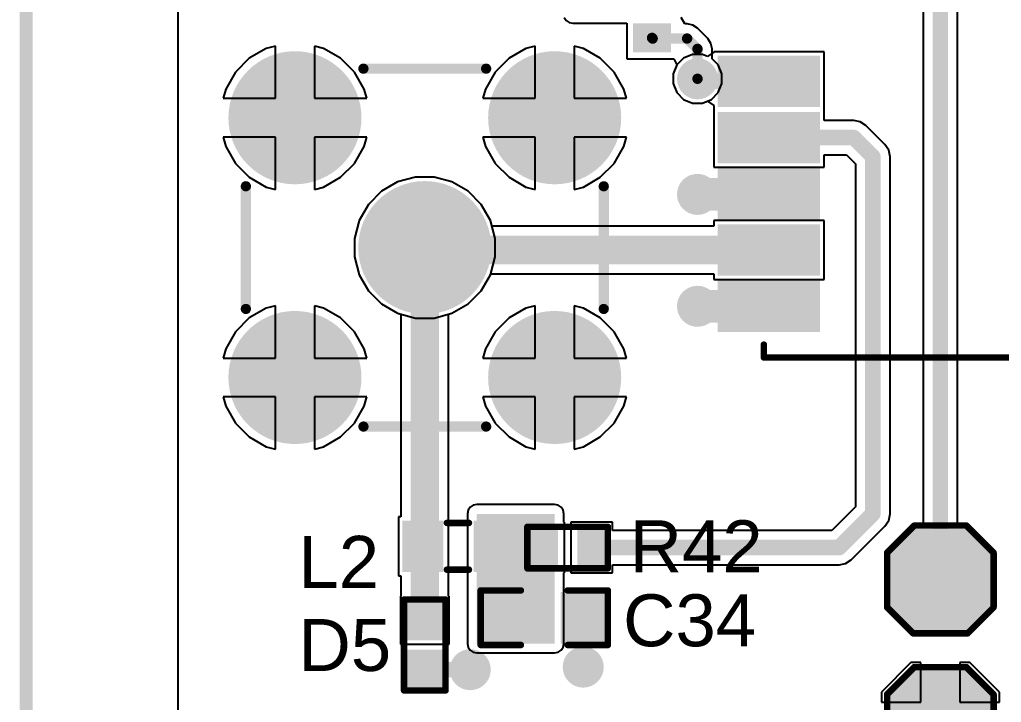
# Model space of a CAD drawing. Header units: millimetres. Extents: x -0.13 to 3.86, y -0.01 to 4.3.
# Drawn here: x -0.112 to 0.644, y 0.53 to 1.056 of the extents above; entities that cross this region are included whole.
import ezdxf

# ---------------------------------------------------------------- set-up
doc = ezdxf.new("R2010")
doc.units = ezdxf.units.MM
doc.header["$MEASUREMENT"] = 0
for name, color, linetype in [('BottomLayer', 5, 'Continuous'), ('BottomPaste', 16, 'Continuous'), ('BottomSolder', 6, 'Continuous'), ('Mechanical1', 6, 'Continuous'), ('MultiLayer', 9, 'Continuous'), ('PadHoleLayer', 156, 'Continuous'), ('TopLayer', 1, 'Continuous'), ('TopOverlay', 2, 'Continuous'), ('TopPaste', 8, 'Continuous'), ('TopSolder', 216, 'Continuous'), ('ViaHoleLayer', 16, 'Continuous')]:
    doc.layers.add(name, color=color, linetype=linetype)
doc.styles.add('Arial', font='arial.ttf', dxfattribs={"height": 0.2})

# ---------------------------------------------------------------- blocks, each defined once
blk = doc.blocks.new('NEO_M8Q_01A_116')
at = {"layer": 'TopLayer'}
for points in [[(-0.20079, -0.11811), (-0.27165, -0.11811), (-0.27165, -0.08661), (-0.20079, -0.08661)], [(-0.20079, -0.16142), (-0.27165, -0.16142), (-0.27165, -0.12992), (-0.20079, -0.12992)], [(-0.20079, -0.20472), (-0.27165, -0.20472), (-0.27165, -0.17323), (-0.20079, -0.17323)], [(-0.20079, -0.24803), (-0.27165, -0.24803), (-0.27165, -0.21654), (-0.20079, -0.21654)], [(-0.20079, -0.29134), (-0.27165, -0.29134), (-0.27165, -0.25984), (-0.20079, -0.25984)]]:
    blk.add_hatch(color=1, dxfattribs=at).paths.add_polyline_path(points)
at = {"layer": 'TopSolder'}
for points in [[(-0.19679, -0.12211), (-0.27565, -0.12211), (-0.27565, -0.08261), (-0.19679, -0.08261)], [(-0.19679, -0.16542), (-0.27565, -0.16542), (-0.27565, -0.12592), (-0.19679, -0.12592)], [(-0.19679, -0.20872), (-0.27565, -0.20872), (-0.27565, -0.16923), (-0.19679, -0.16923)], [(-0.19679, -0.25203), (-0.27565, -0.25203), (-0.27565, -0.21254), (-0.19679, -0.21254)], [(-0.19679, -0.29534), (-0.27565, -0.29534), (-0.27565, -0.25584), (-0.19679, -0.25584)]]:
    blk.add_hatch(color=216, dxfattribs=at).paths.add_polyline_path(points)
at = {"layer": 'TopOverlay', "const_width": 0.005}
for points in [[(-0.24016, -0.31496), (-0.24016, -0.30512)], [(-0.24016, -0.31496), (0.24016, -0.31496)]]:
    blk.add_lwpolyline(points, dxfattribs=at)
at = {"layer": 'TopOverlay', "const_width": 0.0025}
for points in [[(-0.24141, -0.30512, 1), (-0.23891, -0.30512, 1)], [(-0.24141, -0.31496, 1), (-0.23891, -0.31496, 1)], [(-0.24141, -0.31496, 1), (-0.23891, -0.31496, 1)]]:
    blk.add_lwpolyline(points, format="xyb", close=True, dxfattribs=at)
blk = doc.blocks.new('R___0402_122')
at = {"layer": 'TopLayer'}
for points in [[(-0.0275, -0.0125), (-0.0275, 0.0125), (-0.0095, 0.0125), (-0.0095, -0.0125)], [(0.0095, -0.0125), (0.0095, 0.0125), (0.0275, 0.0125), (0.0275, -0.0125)]]:
    blk.add_hatch(color=1, dxfattribs=at).paths.add_polyline_path(points)
at = {"layer": 'TopPaste'}
for points in [[(-0.0275, -0.0125), (-0.0275, 0.0125), (-0.0095, 0.0125), (-0.0095, -0.0125)], [(0.0095, -0.0125), (0.0095, 0.0125), (0.0275, 0.0125), (0.0275, -0.0125)]]:
    blk.add_hatch(color=8, dxfattribs=at).paths.add_polyline_path(points)
at = {"layer": 'TopSolder'}
for points in [[(-0.02967, -0.01467), (-0.02967, 0.01467), (-0.00734, 0.01467), (-0.00734, -0.01467)], [(0.00733, -0.01467), (0.00733, 0.01467), (0.02966, 0.01467), (0.02966, -0.01467)]]:
    blk.add_hatch(color=216, dxfattribs=at).paths.add_polyline_path(points)
at = {"layer": 'TopOverlay'}
for points, const_width in [([(-0.031, 0.016), (-0.031, -0.016)], 0.005), ([(0.031, 0.016), (-0.031, 0.016)], 0.005), ([(0.031, 0.016), (0.031, -0.016)], 0.005), ([(0.031, -0.016), (-0.031, -0.016)], 0.005), ([(0.032, -0.017), (-0.032, -0.017)], 0.000127)]:
    blk.add_lwpolyline(points, dxfattribs=dict(at, const_width=const_width))
for points, const_width in [([(-0.03225, 0.016, 1), (-0.02975, 0.016, 1)], 0.0025), ([(-0.03225, 0.016, 1), (-0.02975, 0.016, 1)], 0.0025), ([(0.02975, 0.016, 1), (0.03225, 0.016, 1)], 0.0025), ([(0.02975, 0.016, 1), (0.03225, 0.016, 1)], 0.0025), ([(-0.03225, -0.016, 1), (-0.02975, -0.016, 1)], 0.0025), ([(-0.03225, -0.016, 1), (-0.02975, -0.016, 1)], 0.0025), ([(0.02975, -0.016, 1), (0.03225, -0.016, 1)], 0.0025), ([(0.02975, -0.016, 1), (0.03225, -0.016, 1)], 0.0025), ([(-0.03203, -0.017, 1), (-0.03197, -0.017, 1)], 0.0000635), ([(0.03197, -0.017, 1), (0.03203, -0.017, 1)], 0.0000635)]:
    blk.add_lwpolyline(points, format="xyb", close=True, dxfattribs=dict(at, const_width=const_width))
blk = doc.blocks.new('R___0402_B_132')
at = {"layer": 'BottomLayer'}
for points in [[(-0.0095, 0.0125), (-0.0095, -0.0125), (-0.0275, -0.0125), (-0.0275, 0.0125)], [(0.0275, 0.0125), (0.0275, -0.0125), (0.0095, -0.0125), (0.0095, 0.0125)]]:
    blk.add_hatch(color=5, dxfattribs=at).paths.add_polyline_path(points)
at = {"layer": 'BottomPaste'}
for points in [[(-0.0095, 0.0125), (-0.0095, -0.0125), (-0.0275, -0.0125), (-0.0275, 0.0125)], [(0.0275, 0.0125), (0.0275, -0.0125), (0.0095, -0.0125), (0.0095, 0.0125)]]:
    blk.add_hatch(color=16, dxfattribs=at).paths.add_polyline_path(points)
at = {"layer": 'BottomSolder'}
for points in [[(-0.00733, 0.01466), (-0.00733, -0.01467), (-0.02967, -0.01467), (-0.02967, 0.01466)], [(0.02967, 0.01466), (0.02967, -0.01467), (0.00733, -0.01467), (0.00733, 0.01466)]]:
    blk.add_hatch(color=6, dxfattribs=at).paths.add_polyline_path(points)
blk = doc.blocks.new('IND_0603__1608_M_______176')
at = {"layer": 'TopLayer'}
for points in [[(-0.03937, 0.01575), (-0.01575, 0.01575), (-0.01575, -0.01575), (-0.03937, -0.01575)], [(0.01575, 0.01575), (0.03937, 0.01575), (0.03937, -0.01575), (0.01575, -0.01575)]]:
    blk.add_hatch(color=1, dxfattribs=at).paths.add_polyline_path(points)
at = {"layer": 'TopPaste'}
for points in [[(-0.03937, 0.01575), (-0.01575, 0.01575), (-0.01575, -0.01575), (-0.03937, -0.01575)], [(0.01575, 0.01575), (0.03937, 0.01575), (0.03937, -0.01575), (0.01575, -0.01575)]]:
    blk.add_hatch(color=8, dxfattribs=at).paths.add_polyline_path(points)
at = {"layer": 'TopSolder'}
for points in [[(-0.04337, 0.01975), (-0.01175, 0.01975), (-0.01175, -0.01975), (-0.04337, -0.01975)], [(0.01175, 0.01975), (0.04337, 0.01975), (0.04337, -0.01975), (0.01175, -0.01975)]]:
    blk.add_hatch(color=216, dxfattribs=at).paths.add_polyline_path(points)
at = {"layer": 'TopOverlay', "const_width": 0.005}
for points in [[(0.009, 0.018), (-0.008, 0.018)], [(0.009, -0.018), (-0.008, -0.018)]]:
    blk.add_lwpolyline(points, dxfattribs=at)
at = {"layer": 'TopOverlay', "const_width": 0.0025}
for points in [[(-0.00925, 0.018, 1), (-0.00675, 0.018, 1)], [(0.00775, 0.018, 1), (0.01025, 0.018, 1)], [(-0.00925, -0.018, 1), (-0.00675, -0.018, 1)], [(0.00775, -0.018, 1), (0.01025, -0.018, 1)]]:
    blk.add_lwpolyline(points, format="xyb", close=True, dxfattribs=at)
blk = doc.blocks.new('T____P______TH_1_8___H_________0_92___179')
at = {"layer": 'BottomLayer'}
blk.add_hatch(color=5, dxfattribs=at).paths.add_polyline_path([(0.01772, 0.03543), (-0.01772, 0.03543), (-0.03543, 0.01772), (-0.03543, -0.01772), (-0.01772, -0.03543), (0.01772, -0.03543), (0.03543, -0.01772), (0.03543, 0.01772)])
at = {"layer": 'BottomSolder'}
blk.add_hatch(color=6, dxfattribs=at).paths.add_polyline_path([(0.01972, 0.03943), (-0.01972, 0.03943), (-0.03943, 0.01972), (-0.03943, -0.01972), (-0.01972, -0.03943), (0.01972, -0.03943), (0.03943, -0.01972), (0.03943, 0.01972)])
at = {"layer": 'MultiLayer'}
blk.add_hatch(color=9, dxfattribs=at).paths.add_polyline_path([(0.01772, 0.03543), (-0.01772, 0.03543), (-0.03543, 0.01772), (-0.03543, -0.01772), (-0.01772, -0.03543), (0.01772, -0.03543), (0.03543, -0.01772), (0.03543, 0.01772)])
at = {"layer": 'PadHoleLayer'}
h = blk.add_hatch(color=156, dxfattribs=at)
edge = h.paths.add_edge_path()
edge.add_arc((0, 0), 0.01811, 0, 360)
at = {"layer": 'TopLayer'}
blk.add_hatch(color=1, dxfattribs=at).paths.add_polyline_path([(0.01772, 0.03543), (-0.01772, 0.03543), (-0.03543, 0.01772), (-0.03543, -0.01772), (-0.01772, -0.03543), (0.01772, -0.03543), (0.03543, -0.01772), (0.03543, 0.01772)])
at = {"layer": 'TopSolder'}
blk.add_hatch(color=216, dxfattribs=at).paths.add_polyline_path([(0.01972, 0.03943), (-0.01972, 0.03943), (-0.03943, 0.01972), (-0.03943, -0.01972), (-0.01972, -0.03943), (0.01972, -0.03943), (0.03943, -0.01972), (0.03943, 0.01972)])
at = {"layer": 'TopOverlay', "const_width": 0.005}
for points in [[(-0.041, 0.021), (-0.02, 0.042)], [(-0.02, 0.042), (0.02, 0.042)], [(0.02, 0.042), (0.041, 0.021)], [(-0.041, -0.021), (-0.041, 0.021)], [(0.041, -0.021), (0.041, 0.021)], [(-0.041, -0.021), (-0.021, -0.041)], [(0.021, -0.041), (0.041, -0.021)], [(-0.02, -0.041), (0.021, -0.041)]]:
    blk.add_lwpolyline(points, dxfattribs=at)
at = {"layer": 'TopOverlay', "const_width": 0.0025}
for points in [[(-0.02125, 0.042, 1), (-0.01875, 0.042, 1)], [(-0.02125, 0.042, 1), (-0.01875, 0.042, 1)], [(0.01875, 0.042, 1), (0.02125, 0.042, 1)], [(0.01875, 0.042, 1), (0.02125, 0.042, 1)], [(-0.04225, 0.021, 1), (-0.03975, 0.021, 1)], [(-0.04225, 0.021, 1), (-0.03975, 0.021, 1)], [(0.03975, 0.021, 1), (0.04225, 0.021, 1)], [(0.03975, 0.021, 1), (0.04225, 0.021, 1)], [(-0.04225, -0.021, 1), (-0.03975, -0.021, 1)], [(-0.04225, -0.021, 1), (-0.03975, -0.021, 1)], [(0.03975, -0.021, 1), (0.04225, -0.021, 1)], [(0.03975, -0.021, 1), (0.04225, -0.021, 1)], [(-0.02225, -0.041, 1), (-0.01975, -0.041, 1)], [(-0.02125, -0.041, 1), (-0.01875, -0.041, 1)], [(0.01975, -0.041, 1), (0.02225, -0.041, 1)], [(0.01975, -0.041, 1), (0.02225, -0.041, 1)]]:
    blk.add_lwpolyline(points, format="xyb", close=True, dxfattribs=at)
blk = doc.blocks.new('T____P______TH_1_8___H_________0_92___180')
at = {"layer": 'BottomLayer'}
blk.add_hatch(color=5, dxfattribs=at).paths.add_polyline_path([(0.01772, 0.03543), (-0.01772, 0.03543), (-0.03543, 0.01772), (-0.03543, -0.01772), (-0.01772, -0.03543), (0.01772, -0.03543), (0.03543, -0.01772), (0.03543, 0.01772)])
at = {"layer": 'BottomSolder'}
blk.add_hatch(color=6, dxfattribs=at).paths.add_polyline_path([(0.01972, 0.03943), (-0.01972, 0.03943), (-0.03943, 0.01972), (-0.03943, -0.01972), (-0.01972, -0.03943), (0.01972, -0.03943), (0.03943, -0.01972), (0.03943, 0.01972)])
at = {"layer": 'MultiLayer'}
blk.add_hatch(color=9, dxfattribs=at).paths.add_polyline_path([(0.01772, 0.03543), (-0.01772, 0.03543), (-0.03543, 0.01772), (-0.03543, -0.01772), (-0.01772, -0.03543), (0.01772, -0.03543), (0.03543, -0.01772), (0.03543, 0.01772)])
at = {"layer": 'PadHoleLayer'}
h = blk.add_hatch(color=156, dxfattribs=at)
edge = h.paths.add_edge_path()
edge.add_arc((0, 0), 0.01811, 0, 360)
at = {"layer": 'TopLayer'}
blk.add_hatch(color=1, dxfattribs=at).paths.add_polyline_path([(0.01772, 0.03543), (-0.01772, 0.03543), (-0.03543, 0.01772), (-0.03543, -0.01772), (-0.01772, -0.03543), (0.01772, -0.03543), (0.03543, -0.01772), (0.03543, 0.01772)])
at = {"layer": 'TopSolder'}
blk.add_hatch(color=216, dxfattribs=at).paths.add_polyline_path([(0.01972, 0.03943), (-0.01972, 0.03943), (-0.03943, 0.01972), (-0.03943, -0.01972), (-0.01972, -0.03943), (0.01972, -0.03943), (0.03943, -0.01972), (0.03943, 0.01972)])
at = {"layer": 'TopOverlay', "const_width": 0.005}
for points in [[(-0.041, 0.021), (-0.02, 0.042)], [(-0.02, 0.042), (0.02, 0.042)], [(0.02, 0.042), (0.041, 0.021)], [(-0.041, -0.021), (-0.041, 0.021)], [(0.041, -0.021), (0.041, 0.021)], [(-0.041, -0.021), (-0.021, -0.041)], [(0.021, -0.041), (0.041, -0.021)], [(-0.02, -0.041), (0.021, -0.041)]]:
    blk.add_lwpolyline(points, dxfattribs=at)
at = {"layer": 'TopOverlay', "const_width": 0.0025}
for points in [[(-0.02125, 0.042, 1), (-0.01875, 0.042, 1)], [(-0.02125, 0.042, 1), (-0.01875, 0.042, 1)], [(0.01875, 0.042, 1), (0.02125, 0.042, 1)], [(0.01875, 0.042, 1), (0.02125, 0.042, 1)], [(-0.04225, 0.021, 1), (-0.03975, 0.021, 1)], [(-0.04225, 0.021, 1), (-0.03975, 0.021, 1)], [(0.03975, 0.021, 1), (0.04225, 0.021, 1)], [(0.03975, 0.021, 1), (0.04225, 0.021, 1)], [(-0.04225, -0.021, 1), (-0.03975, -0.021, 1)], [(-0.04225, -0.021, 1), (-0.03975, -0.021, 1)], [(0.03975, -0.021, 1), (0.04225, -0.021, 1)], [(0.03975, -0.021, 1), (0.04225, -0.021, 1)], [(-0.02225, -0.041, 1), (-0.01975, -0.041, 1)], [(-0.02125, -0.041, 1), (-0.01875, -0.041, 1)], [(0.01975, -0.041, 1), (0.02225, -0.041, 1)], [(0.01975, -0.041, 1), (0.02225, -0.041, 1)]]:
    blk.add_lwpolyline(points, format="xyb", close=True, dxfattribs=at)
blk = doc.blocks.new('SMA_J_P_H_ST_TH1_181')
at = {"layer": 'BottomLayer'}
h = blk.add_hatch(color=5, dxfattribs=at)
edge = h.paths.add_edge_path()
edge.add_arc((-0.1, 0.1), 0.04724, 0, 360)
h = blk.add_hatch(color=5, dxfattribs=at)
edge = h.paths.add_edge_path()
edge.add_arc((0.1, 0.1), 0.04724, 0, 360)
h = blk.add_hatch(color=5, dxfattribs=at)
edge = h.paths.add_edge_path()
edge.add_arc((0, 0), 0.04724, 0, 360)
h = blk.add_hatch(color=5, dxfattribs=at)
edge = h.paths.add_edge_path()
edge.add_arc((-0.1, -0.1), 0.04724, 0, 360)
h = blk.add_hatch(color=5, dxfattribs=at)
edge = h.paths.add_edge_path()
edge.add_arc((0.1, -0.1), 0.04724, 0, 360)
at = {"layer": 'BottomSolder'}
h = blk.add_hatch(color=6, dxfattribs=at)
edge = h.paths.add_edge_path()
edge.add_arc((-0.1, 0.1), 0.05124, 0, 360)
h = blk.add_hatch(color=6, dxfattribs=at)
edge = h.paths.add_edge_path()
edge.add_arc((0.1, 0.1), 0.05124, 0, 360)
h = blk.add_hatch(color=6, dxfattribs=at)
edge = h.paths.add_edge_path()
edge.add_arc((0, 0), 0.05124, 0, 360)
h = blk.add_hatch(color=6, dxfattribs=at)
edge = h.paths.add_edge_path()
edge.add_arc((-0.1, -0.1), 0.05124, 0, 360)
h = blk.add_hatch(color=6, dxfattribs=at)
edge = h.paths.add_edge_path()
edge.add_arc((0.1, -0.1), 0.05124, 0, 360)
at = {"layer": 'MultiLayer'}
h = blk.add_hatch(color=9, dxfattribs=at)
edge = h.paths.add_edge_path()
edge.add_arc((-0.1, 0.1), 0.04724, 0, 360)
h = blk.add_hatch(color=9, dxfattribs=at)
edge = h.paths.add_edge_path()
edge.add_arc((0.1, 0.1), 0.04724, 0, 360)
h = blk.add_hatch(color=9, dxfattribs=at)
edge = h.paths.add_edge_path()
edge.add_arc((0, 0), 0.04724, 0, 360)
h = blk.add_hatch(color=9, dxfattribs=at)
edge = h.paths.add_edge_path()
edge.add_arc((-0.1, -0.1), 0.04724, 0, 360)
h = blk.add_hatch(color=9, dxfattribs=at)
edge = h.paths.add_edge_path()
edge.add_arc((0.1, -0.1), 0.04724, 0, 360)
at = {"layer": 'PadHoleLayer'}
h = blk.add_hatch(color=156, dxfattribs=at)
edge = h.paths.add_edge_path()
edge.add_arc((-0.1, 0.1), 0.0315, 0, 360)
h = blk.add_hatch(color=156, dxfattribs=at)
edge = h.paths.add_edge_path()
edge.add_arc((0.1, 0.1), 0.0315, 0, 360)
h = blk.add_hatch(color=156, dxfattribs=at)
edge = h.paths.add_edge_path()
edge.add_arc((0, 0), 0.0315, 0, 360)
h = blk.add_hatch(color=156, dxfattribs=at)
edge = h.paths.add_edge_path()
edge.add_arc((-0.1, -0.1), 0.0315, 0, 360)
h = blk.add_hatch(color=156, dxfattribs=at)
edge = h.paths.add_edge_path()
edge.add_arc((0.1, -0.1), 0.0315, 0, 360)
at = {"layer": 'TopLayer'}
h = blk.add_hatch(color=1, dxfattribs=at)
edge = h.paths.add_edge_path()
edge.add_arc((-0.1, 0.1), 0.04724, 0, 360)
h = blk.add_hatch(color=1, dxfattribs=at)
edge = h.paths.add_edge_path()
edge.add_arc((0.1, 0.1), 0.04724, 0, 360)
h = blk.add_hatch(color=1, dxfattribs=at)
edge = h.paths.add_edge_path()
edge.add_arc((0, 0), 0.04724, 0, 360)
h = blk.add_hatch(color=1, dxfattribs=at)
edge = h.paths.add_edge_path()
edge.add_arc((-0.1, -0.1), 0.04724, 0, 360)
h = blk.add_hatch(color=1, dxfattribs=at)
edge = h.paths.add_edge_path()
edge.add_arc((0.1, -0.1), 0.04724, 0, 360)
at = {"layer": 'TopSolder'}
h = blk.add_hatch(color=216, dxfattribs=at)
edge = h.paths.add_edge_path()
edge.add_arc((-0.1, 0.1), 0.05124, 0, 360)
h = blk.add_hatch(color=216, dxfattribs=at)
edge = h.paths.add_edge_path()
edge.add_arc((0.1, 0.1), 0.05124, 0, 360)
h = blk.add_hatch(color=216, dxfattribs=at)
edge = h.paths.add_edge_path()
edge.add_arc((0, 0), 0.05124, 0, 360)
h = blk.add_hatch(color=216, dxfattribs=at)
edge = h.paths.add_edge_path()
edge.add_arc((-0.1, -0.1), 0.05124, 0, 360)
h = blk.add_hatch(color=216, dxfattribs=at)
edge = h.paths.add_edge_path()
edge.add_arc((0.1, -0.1), 0.05124, 0, 360)
at = {"layer": 'TopOverlay', "const_width": 0.00787}
for points in [[(-0.04724, 0.1378), (0.04724, 0.1378)], [(-0.1378, -0.04724), (-0.1378, 0.04724)], [(0.13779, -0.04724), (0.13779, 0.04724)], [(-0.04724, -0.1378), (0.04724, -0.1378)]]:
    blk.add_lwpolyline(points, dxfattribs=at)
at = {"layer": 'TopOverlay', "const_width": 0.00394}
for points in [[(-0.04921, 0.1378, 1), (-0.04527, 0.1378, 1)], [(0.04528, 0.1378, 1), (0.04921, 0.1378, 1)], [(-0.13976, 0.04724, 1), (-0.13583, 0.04724, 1)], [(0.13583, 0.04724, 1), (0.13976, 0.04724, 1)], [(-0.13976, -0.04724, 1), (-0.13583, -0.04724, 1)], [(0.13583, -0.04724, 1), (0.13976, -0.04724, 1)], [(-0.04921, -0.1378, 1), (-0.04527, -0.1378, 1)], [(0.04528, -0.1378, 1), (0.04921, -0.1378, 1)]]:
    blk.add_lwpolyline(points, format="xyb", close=True, dxfattribs=at)
blk = doc.blocks.new('D_____0402_212')
at = {"layer": 'TopLayer'}
for points in [[(-0.03051, -0.01181), (-0.03051, 0.01181), (-0.00768, 0.01181), (-0.00768, -0.01181)], [(0.00768, -0.01181), (0.00768, 0.01181), (0.03051, 0.01181), (0.03051, -0.01181)]]:
    blk.add_hatch(color=1, dxfattribs=at).paths.add_polyline_path(points)
at = {"layer": 'TopPaste'}
for points in [[(-0.03051, -0.01181), (-0.03051, 0.01181), (-0.00768, 0.01181), (-0.00768, -0.01181)], [(0.00768, -0.01181), (0.00768, 0.01181), (0.03051, 0.01181), (0.03051, -0.01181)]]:
    blk.add_hatch(color=8, dxfattribs=at).paths.add_polyline_path(points)
at = {"layer": 'TopSolder'}
for points in [[(-0.03451, -0.01581), (-0.03451, 0.01581), (-0.00368, 0.01581), (-0.00368, -0.01581)], [(0.00368, -0.01581), (0.00368, 0.01581), (0.03451, 0.01581), (0.03451, -0.01581)]]:
    blk.add_hatch(color=216, dxfattribs=at).paths.add_polyline_path(points)
at = {"layer": 'TopOverlay', "const_width": 0.005}
for points in [[(-0.035, 0.016), (0.035, 0.016)], [(-0.035, 0.016), (-0.035, -0.016)], [(0.035, 0.016), (0.035, -0.016)], [(-0.035, -0.016), (0.035, -0.016)]]:
    blk.add_lwpolyline(points, dxfattribs=at)
at = {"layer": 'TopOverlay', "const_width": 0.0025}
for points in [[(-0.03625, 0.016, 1), (-0.03375, 0.016, 1)], [(-0.03625, 0.016, 1), (-0.03375, 0.016, 1)], [(0.03375, 0.016, 1), (0.03625, 0.016, 1)], [(0.03375, 0.016, 1), (0.03625, 0.016, 1)], [(-0.03625, -0.016, 1), (-0.03375, -0.016, 1)], [(-0.03625, -0.016, 1), (-0.03375, -0.016, 1)], [(0.03375, -0.016, 1), (0.03625, -0.016, 1)], [(0.03375, -0.016, 1), (0.03625, -0.016, 1)]]:
    blk.add_lwpolyline(points, format="xyb", close=True, dxfattribs=at)
blk = doc.blocks.new('C___0603_217')
at = {"layer": 'TopLayer'}
for points in [[(-0.015, 0.0175), (-0.015, -0.0175), (-0.045, -0.0175), (-0.045, 0.0175)], [(0.045, 0.0175), (0.045, -0.0175), (0.015, -0.0175), (0.015, 0.0175)]]:
    blk.add_hatch(color=1, dxfattribs=at).paths.add_polyline_path(points)
at = {"layer": 'TopPaste'}
for points in [[(-0.015, 0.0175), (-0.015, -0.0175), (-0.045, -0.0175), (-0.045, 0.0175)], [(0.045, 0.0175), (0.045, -0.0175), (0.015, -0.0175), (0.015, 0.0175)]]:
    blk.add_hatch(color=8, dxfattribs=at).paths.add_polyline_path(points)
at = {"layer": 'TopSolder'}
for points in [[(-0.01264, 0.01986), (-0.01264, -0.01986), (-0.04736, -0.01986), (-0.04736, 0.01986)], [(0.04736, 0.01986), (0.04736, -0.01986), (0.01264, -0.01986), (0.01264, 0.01986)]]:
    blk.add_hatch(color=216, dxfattribs=at).paths.add_polyline_path(points)
at = {"layer": 'TopOverlay', "const_width": 0.005}
for points in [[(-0.049, 0.021), (-0.018, 0.021)], [(-0.049, -0.021), (-0.049, 0.021)], [(0.018, 0.021), (0.049, 0.021)], [(0.049, -0.021), (0.049, 0.021)], [(-0.049, -0.021), (-0.018, -0.021)], [(0.018, -0.021), (0.049, -0.021)]]:
    blk.add_lwpolyline(points, dxfattribs=at)
at = {"layer": 'TopOverlay', "const_width": 0.0025}
for points in [[(-0.05025, 0.021, 1), (-0.04775, 0.021, 1)], [(-0.05025, 0.021, 1), (-0.04775, 0.021, 1)], [(-0.01925, 0.021, 1), (-0.01675, 0.021, 1)], [(0.01675, 0.021, 1), (0.01925, 0.021, 1)], [(0.04775, 0.021, 1), (0.05025, 0.021, 1)], [(0.04775, 0.021, 1), (0.05025, 0.021, 1)], [(-0.05025, -0.021, 1), (-0.04775, -0.021, 1)], [(-0.05025, -0.021, 1), (-0.04775, -0.021, 1)], [(-0.01925, -0.021, 1), (-0.01675, -0.021, 1)], [(0.01675, -0.021, 1), (0.01925, -0.021, 1)], [(0.04775, -0.021, 1), (0.05025, -0.021, 1)], [(0.04775, -0.021, 1), (0.05025, -0.021, 1)]]:
    blk.add_lwpolyline(points, format="xyb", close=True, dxfattribs=at)

msp = doc.modelspace()

# ---------------------------------------------------------------- hatches: boundary and pattern name
at = {"layer": 'BottomLayer'}
h = msp.add_hatch(color=5, dxfattribs=at)
edge = h.paths.add_edge_path()
edge.add_arc((0.41, 1.01), 0.01181, 0, 360)
h = msp.add_hatch(color=5, dxfattribs=at)
edge = h.paths.add_edge_path()
edge.add_arc((0.41, 0.921), 0.01181, 0, 360)
h = msp.add_hatch(color=5, dxfattribs=at)
edge = h.paths.add_edge_path()
edge.add_arc((0.41, 0.83482), 0.01181, 0, 360)
h = msp.add_hatch(color=5, dxfattribs=at)
edge = h.paths.add_edge_path()
edge.add_arc((0.322, 0.557), 0.01181, 0, 360)
h = msp.add_hatch(color=5, dxfattribs=at)
edge = h.paths.add_edge_path()
edge.add_arc((0.235, 0.555), 0.01181, 0, 360)
at = {"layer": 'BottomSolder'}
h = msp.add_hatch(color=6, dxfattribs=at)
edge = h.paths.add_edge_path()
edge.add_arc((0.41, 1.01), 0.01581, 0, 360)
h = msp.add_hatch(color=6, dxfattribs=at)
edge = h.paths.add_edge_path()
edge.add_arc((0.41, 0.921), 0.01581, 0, 360)
h = msp.add_hatch(color=6, dxfattribs=at)
edge = h.paths.add_edge_path()
edge.add_arc((0.41, 0.83482), 0.01581, 0, 360)
h = msp.add_hatch(color=6, dxfattribs=at)
edge = h.paths.add_edge_path()
edge.add_arc((0.235, 0.555), 0.01581, 0, 360)
h = msp.add_hatch(color=6, dxfattribs=at)
edge = h.paths.add_edge_path()
edge.add_arc((0.322, 0.557), 0.01581, 0, 360)
at = {"layer": 'TopLayer'}
h = msp.add_hatch(color=1, dxfattribs=at)
edge = h.paths.add_edge_path()
edge.add_arc((0.41, 1.01), 0.01181, 0, 360)
h = msp.add_hatch(color=1, dxfattribs=at)
edge = h.paths.add_edge_path()
edge.add_arc((0.41, 0.921), 0.01181, 0, 360)
h = msp.add_hatch(color=1, dxfattribs=at)
edge = h.paths.add_edge_path()
edge.add_arc((0.41, 0.83482), 0.01181, 0, 360)
msp.add_hatch(color=1, dxfattribs=at).paths.add_polyline_path([(0.24, 0.575), (0.3, 0.575), (0.3, 0.675), (0.24, 0.675)])
h = msp.add_hatch(color=1, dxfattribs=at)
edge = h.paths.add_edge_path()
edge.add_arc((0.322, 0.557), 0.01181, 0, 360)
h = msp.add_hatch(color=1, dxfattribs=at)
edge = h.paths.add_edge_path()
edge.add_arc((0.235, 0.555), 0.01181, 0, 360)
at = {"layer": 'TopSolder'}
h = msp.add_hatch(color=216, dxfattribs=at)
edge = h.paths.add_edge_path()
edge.add_arc((0.41, 0.921), 0.01581, 0, 360)
h = msp.add_hatch(color=216, dxfattribs=at)
edge = h.paths.add_edge_path()
edge.add_arc((0.41, 0.83482), 0.01581, 0, 360)
at = {"layer": 'ViaHoleLayer'}
h = msp.add_hatch(color=16, dxfattribs=at)
edge = h.paths.add_edge_path()
edge.add_arc((0.41, 1.01), 0.00591, 0, 360)
h = msp.add_hatch(color=16, dxfattribs=at)
edge = h.paths.add_edge_path()
edge.add_arc((0.41, 0.921), 0.00591, 0, 360)
h = msp.add_hatch(color=16, dxfattribs=at)
edge = h.paths.add_edge_path()
edge.add_arc((0.41, 0.83482), 0.00591, 0, 360)
h = msp.add_hatch(color=16, dxfattribs=at)
edge = h.paths.add_edge_path()
edge.add_arc((0.235, 0.555), 0.00591, 0, 360)
h = msp.add_hatch(color=16, dxfattribs=at)
edge = h.paths.add_edge_path()
edge.add_arc((0.322, 0.557), 0.00591, 0, 360)

# ---------------------------------------------------------------- linework, layer by layer
at = {"layer": 'BottomLayer'}
for p, q in [((0.0102, 0.0102), (0.0102, 4.1398)), ((0.30741, 1.05727), (0.30895, 1.05495)), ((0.30895, 1.05495), (0.31127, 1.05341)), ((0.31127, 1.05341), (0.314, 1.05286)), ((0.314, 1.05286), (0.35548, 1.05286)), ((0.35548, 1.05286), (0.35548, 1.0255)), ((0.40021, 1.05222), (0.39754, 1.05722)), ((0.402, 1.05222), (0.40021, 1.05222)), ((0.40629, 1.05136), (0.402, 1.05222)), ((0.402, 1.05222), (0.402, 1.05222)), ((0.40993, 1.04893), (0.40629, 1.05136)), ((0.41793, 1.04093), (0.40993, 1.04893)), ((0.42036, 1.03729), (0.41793, 1.04093)), ((0.42122, 1.033), (0.42036, 1.03729)), ((0.07791, 1.03334), (0.06485, 1.02581)), ((0.085, 1.03524), (0.07791, 1.03334)), ((0.085, 0.995), (0.085, 1.03524)), ((0.1221, 1.03334), (0.115, 1.03524)), ((0.115, 1.03524), (0.115, 0.995)), ((0.13515, 1.02581), (0.1221, 1.03334)), ((0.27791, 1.03334), (0.26485, 1.02581)), ((0.285, 1.03524), (0.27791, 1.03334)), ((0.285, 0.995), (0.285, 1.03524)), ((0.3221, 1.03334), (0.315, 1.03524)), ((0.315, 1.03524), (0.315, 0.995)), ((0.33515, 1.02581), (0.3221, 1.03334)), ((0.42122, 1.02539), (0.42122, 1.033)), ((0.42122, 1.033), (0.42122, 1.033)), ((0.06485, 1.02581), (0.05419, 1.01515)), ((0.14581, 1.01515), (0.13515, 1.02581)), ((0.26485, 1.02581), (0.25419, 1.01515)), ((0.34581, 1.01515), (0.33515, 1.02581)), ((0.35548, 1.0255), (0.39183, 1.0255)), ((0.39405, 1.02066), (0.39119, 1.01374)), ((0.39183, 1.0255), (0.39405, 1.02066)), ((0.42595, 1.02066), (0.42122, 1.02539)), ((0.42881, 1.01374), (0.42595, 1.02066)), ((0.05419, 1.01515), (0.04666, 1.0021)), ((0.15334, 1.0021), (0.14581, 1.01515)), ((0.25419, 1.01515), (0.24666, 1.0021)), ((0.35334, 1.0021), (0.34581, 1.01515)), ((0.39119, 1.01374), (0.39119, 1.00626)), ((0.42881, 1.00626), (0.42881, 1.01374)), ((0.39119, 1.00626), (0.39405, 0.99934)), ((0.42595, 0.99934), (0.42881, 1.00626)), ((0.04666, 1.0021), (0.04476, 0.995)), ((0.15525, 0.995), (0.15334, 1.0021)), ((0.24666, 1.0021), (0.24476, 0.995)), ((0.35525, 0.995), (0.35334, 1.0021)), ((0.39405, 0.99934), (0.39934, 0.99405)), ((0.42066, 0.99405), (0.42595, 0.99934)), ((0.04476, 0.995), (0.085, 0.995)), ((0.115, 0.995), (0.15525, 0.995)), ((0.24476, 0.995), (0.285, 0.995)), ((0.315, 0.995), (0.35525, 0.995)), ((0.39934, 0.99405), (0.40626, 0.99119)), ((0.40626, 0.99119), (0.41374, 0.99119)), ((0.41374, 0.99119), (0.42066, 0.99405)), ((0.085, 0.965), (0.04476, 0.965)), ((0.04476, 0.965), (0.04666, 0.9579)), ((0.085, 0.92476), (0.085, 0.965)), ((0.15525, 0.965), (0.115, 0.965)), ((0.115, 0.965), (0.115, 0.92476)), ((0.15334, 0.9579), (0.15525, 0.965)), ((0.285, 0.965), (0.24476, 0.965)), ((0.24476, 0.965), (0.24666, 0.9579)), ((0.285, 0.92476), (0.285, 0.965)), ((0.35525, 0.965), (0.315, 0.965)), ((0.315, 0.965), (0.315, 0.92476)), ((0.35334, 0.9579), (0.35525, 0.965)), ((0.04666, 0.9579), (0.05419, 0.94485)), ((0.14581, 0.94485), (0.15334, 0.9579)), ((0.24666, 0.9579), (0.25419, 0.94485)), ((0.34581, 0.94485), (0.35334, 0.9579)), ((0.05419, 0.94485), (0.06485, 0.93419)), ((0.13515, 0.93419), (0.14581, 0.94485)), ((0.25419, 0.94485), (0.26485, 0.93419)), ((0.33515, 0.93419), (0.34581, 0.94485)), ((0.06485, 0.93419), (0.07791, 0.92666)), ((0.1221, 0.92666), (0.13515, 0.93419)), ((0.17906, 0.93055), (0.16669, 0.92341)), ((0.19286, 0.93424), (0.17906, 0.93055)), ((0.20714, 0.93424), (0.19286, 0.93424)), ((0.22094, 0.93055), (0.20714, 0.93424)), ((0.23331, 0.92341), (0.22094, 0.93055)), ((0.26485, 0.93419), (0.27791, 0.92666)), ((0.3221, 0.92666), (0.33515, 0.93419)), ((0.07791, 0.92666), (0.085, 0.92476)), ((0.115, 0.92476), (0.1221, 0.92666)), ((0.16669, 0.92341), (0.15659, 0.91331)), ((0.24341, 0.91331), (0.23331, 0.92341)), ((0.27791, 0.92666), (0.285, 0.92476)), ((0.315, 0.92476), (0.3221, 0.92666)), ((0.15659, 0.91331), (0.14945, 0.90094)), ((0.25055, 0.90094), (0.24341, 0.91331)), ((0.14945, 0.90094), (0.14576, 0.88714)), ((0.25424, 0.88714), (0.25055, 0.90094)), ((0.14576, 0.88714), (0.14576, 0.87286)), ((0.25424, 0.87286), (0.25424, 0.88714)), ((0.14576, 0.87286), (0.14945, 0.85906)), ((0.25055, 0.85906), (0.25424, 0.87286)), ((0.14945, 0.85906), (0.15659, 0.84669)), ((0.24341, 0.84669), (0.25055, 0.85906)), ((0.15659, 0.84669), (0.16669, 0.83659)), ((0.23331, 0.83659), (0.24341, 0.84669)), ((0.07791, 0.83334), (0.06485, 0.82581)), ((0.085, 0.83524), (0.07791, 0.83334)), ((0.085, 0.795), (0.085, 0.83524)), ((0.1221, 0.83334), (0.115, 0.83524)), ((0.115, 0.83524), (0.115, 0.795)), ((0.13515, 0.82581), (0.1221, 0.83334)), ((0.16669, 0.83659), (0.17906, 0.82945)), ((0.22094, 0.82945), (0.23331, 0.83659)), ((0.27791, 0.83334), (0.26485, 0.82581)), ((0.285, 0.83524), (0.27791, 0.83334)), ((0.285, 0.795), (0.285, 0.83524)), ((0.3221, 0.83334), (0.315, 0.83524)), ((0.315, 0.83524), (0.315, 0.795)), ((0.33515, 0.82581), (0.3221, 0.83334)), ((0.06485, 0.82581), (0.05419, 0.81515)), ((0.14581, 0.81515), (0.13515, 0.82581)), ((0.17906, 0.82945), (0.19286, 0.82576)), ((0.19286, 0.82576), (0.20714, 0.82576)), ((0.20714, 0.82576), (0.22094, 0.82945)), ((0.26485, 0.82581), (0.25419, 0.81515)), ((0.34581, 0.81515), (0.33515, 0.82581)), ((0.05419, 0.81515), (0.04666, 0.8021)), ((0.15334, 0.8021), (0.14581, 0.81515)), ((0.25419, 0.81515), (0.24666, 0.8021)), ((0.35334, 0.8021), (0.34581, 0.81515)), ((0.04666, 0.8021), (0.04476, 0.795)), ((0.15525, 0.795), (0.15334, 0.8021)), ((0.24666, 0.8021), (0.24476, 0.795)), ((0.35525, 0.795), (0.35334, 0.8021)), ((0.04476, 0.795), (0.085, 0.795)), ((0.115, 0.795), (0.15525, 0.795)), ((0.24476, 0.795), (0.285, 0.795)), ((0.315, 0.795), (0.35525, 0.795)), ((0.085, 0.765), (0.04476, 0.765)), ((0.04476, 0.765), (0.04666, 0.7579)), ((0.085, 0.72476), (0.085, 0.765)), ((0.15525, 0.765), (0.115, 0.765)), ((0.115, 0.765), (0.115, 0.72476)), ((0.15334, 0.7579), (0.15525, 0.765)), ((0.285, 0.765), (0.24476, 0.765)), ((0.24476, 0.765), (0.24666, 0.7579)), ((0.285, 0.72476), (0.285, 0.765)), ((0.35525, 0.765), (0.315, 0.765)), ((0.315, 0.765), (0.315, 0.72476)), ((0.35334, 0.7579), (0.35525, 0.765)), ((0.04666, 0.7579), (0.05419, 0.74485)), ((0.14581, 0.74485), (0.15334, 0.7579)), ((0.24666, 0.7579), (0.25419, 0.74485)), ((0.34581, 0.74485), (0.35334, 0.7579)), ((0.05419, 0.74485), (0.06485, 0.73419)), ((0.13515, 0.73419), (0.14581, 0.74485)), ((0.25419, 0.74485), (0.26485, 0.73419)), ((0.33515, 0.73419), (0.34581, 0.74485)), ((0.06485, 0.73419), (0.07791, 0.72666)), ((0.1221, 0.72666), (0.13515, 0.73419)), ((0.26485, 0.73419), (0.27791, 0.72666)), ((0.3221, 0.72666), (0.33515, 0.73419)), ((0.07791, 0.72666), (0.085, 0.72476)), ((0.115, 0.72476), (0.1221, 0.72666)), ((0.27791, 0.72666), (0.285, 0.72476)), ((0.315, 0.72476), (0.3221, 0.72666)), ((0.57578, 0.66643), (0.55457, 0.64522)), ((0.61822, 0.66643), (0.57578, 0.66643)), ((0.63943, 0.64522), (0.61822, 0.66643)), ((0.55457, 0.64522), (0.55457, 0.60278)), ((0.63943, 0.60278), (0.63943, 0.64522)), ((0.55457, 0.60278), (0.57578, 0.58157)), ((0.61822, 0.58157), (0.63943, 0.60278)), ((0.57578, 0.58157), (0.61822, 0.58157)), ((0.57428, 0.56043), (0.55157, 0.53772)), ((0.582, 0.56043), (0.57428, 0.56043)), ((0.582, 0.53), (0.582, 0.56043)), ((0.61972, 0.56043), (0.612, 0.56043)), ((0.612, 0.56043), (0.612, 0.53)), ((0.64243, 0.53772), (0.61972, 0.56043)), ((0.55157, 0.53772), (0.55157, 0.53)), ((0.64243, 0.53), (0.64243, 0.53772)), ((0.55157, 0.53), (0.582, 0.53)), ((0.612, 0.53), (0.64243, 0.53))]:
    msp.add_line(p, q, dxfattribs=at)
at = {"layer": 'BottomLayer', "const_width": 0.008}
for points in [[(0.37498, 1.0415), (0.37548, 1.041)], [(0.37548, 1.041), (0.402, 1.041)], [(0.402, 1.041), (0.41, 1.033)], [(0.41, 1.01), (0.41, 1.033)]]:
    msp.add_lwpolyline(points, dxfattribs=at)
at = {"layer": 'BottomLayer', "const_width": 0.004}
for points in [[(0.37298, 1.0415, 1), (0.37698, 1.0415, 1)], [(0.37348, 1.041, 1), (0.37748, 1.041, 1)], [(0.37348, 1.041, 1), (0.37748, 1.041, 1)], [(0.4, 1.041, 1), (0.404, 1.041, 1)], [(0.4, 1.041, 1), (0.404, 1.041, 1)], [(0.408, 1.033, 1), (0.412, 1.033, 1)], [(0.408, 1.033, 1), (0.412, 1.033, 1)], [(0.408, 1.01, 1), (0.412, 1.01, 1)]]:
    msp.add_lwpolyline(points, format="xyb", close=True, dxfattribs=at)
at = {"layer": 'Mechanical1', "const_width": 0.01}
msp.add_lwpolyline([(-0.107, 0), (-0.107, 1.75309)], dxfattribs=at)
at = {"layer": 'TopLayer'}
for p, q in [((0.0102, 0.0102), (0.0102, 2.24497)), ((0.58375, 1.20251), (0.58375, 0.66643)), ((0.61025, 0.66643), (0.61025, 1.208)), ((0.07791, 1.03334), (0.06485, 1.02581)), ((0.085, 1.03524), (0.07791, 1.03334)), ((0.085, 0.995), (0.085, 1.03524)), ((0.1221, 1.03334), (0.115, 1.03524)), ((0.115, 1.03524), (0.115, 0.995)), ((0.13515, 1.02581), (0.1221, 1.03334)), ((0.27791, 1.03334), (0.26485, 1.02581)), ((0.285, 1.03524), (0.27791, 1.03334)), ((0.285, 0.995), (0.285, 1.03524)), ((0.3221, 1.03334), (0.315, 1.03524)), ((0.315, 1.03524), (0.315, 0.995)), ((0.33515, 1.02581), (0.3221, 1.03334)), ((0.40626, 1.02881), (0.39934, 1.02595)), ((0.41374, 1.02881), (0.40626, 1.02881)), ((0.41757, 1.02723), (0.41374, 1.02881)), ((0.42257, 1.03057), (0.41757, 1.02723)), ((0.50743, 1.0308), (0.42257, 1.0308)), ((0.42257, 1.0308), (0.42257, 1.03057)), ((0.50743, 0.9853), (0.50743, 1.0308)), ((0.06485, 1.02581), (0.05419, 1.01515)), ((0.14581, 1.01515), (0.13515, 1.02581)), ((0.26485, 1.02581), (0.25419, 1.01515)), ((0.34581, 1.01515), (0.33515, 1.02581)), ((0.39405, 1.02066), (0.39119, 1.01374)), ((0.39934, 1.02595), (0.39405, 1.02066)), ((0.05419, 1.01515), (0.04666, 1.0021)), ((0.15334, 1.0021), (0.14581, 1.01515)), ((0.25419, 1.01515), (0.24666, 1.0021)), ((0.35334, 1.0021), (0.34581, 1.01515)), ((0.39119, 1.01374), (0.39119, 1.00626)), ((0.39119, 1.00626), (0.39405, 0.99934)), ((0.04666, 1.0021), (0.04476, 0.995)), ((0.15525, 0.995), (0.15334, 1.0021)), ((0.24666, 1.0021), (0.24476, 0.995)), ((0.35525, 0.995), (0.35334, 1.0021)), ((0.39405, 0.99934), (0.39934, 0.99405)), ((0.04476, 0.995), (0.085, 0.995)), ((0.115, 0.995), (0.15525, 0.995)), ((0.24476, 0.995), (0.285, 0.995)), ((0.315, 0.995), (0.35525, 0.995)), ((0.39934, 0.99405), (0.40626, 0.99119)), ((0.40626, 0.99119), (0.41374, 0.99119)), ((0.41374, 0.99119), (0.41757, 0.99277)), ((0.41757, 0.99277), (0.42257, 0.98943)), ((0.42257, 0.98943), (0.42257, 0.94199)), ((0.50743, 0.97799), (0.50743, 0.9853)), ((0.53026, 0.97799), (0.50743, 0.97799)), ((0.53533, 0.97699), (0.53026, 0.97799)), ((0.53963, 0.97411), (0.53533, 0.97699)), ((0.55437, 0.95937), (0.53963, 0.97411)), ((0.085, 0.965), (0.04476, 0.965)), ((0.04476, 0.965), (0.04666, 0.9579)), ((0.085, 0.92476), (0.085, 0.965)), ((0.15525, 0.965), (0.115, 0.965)), ((0.115, 0.965), (0.115, 0.92476)), ((0.15334, 0.9579), (0.15525, 0.965)), ((0.285, 0.965), (0.24476, 0.965)), ((0.24476, 0.965), (0.24666, 0.9579)), ((0.285, 0.92476), (0.285, 0.965)), ((0.35525, 0.965), (0.315, 0.965)), ((0.315, 0.965), (0.315, 0.92476)), ((0.35334, 0.9579), (0.35525, 0.965)), ((0.04666, 0.9579), (0.05419, 0.94485)), ((0.14581, 0.94485), (0.15334, 0.9579)), ((0.24666, 0.9579), (0.25419, 0.94485)), ((0.34581, 0.94485), (0.35334, 0.9579)), ((0.55725, 0.95507), (0.55437, 0.95937)), ((0.55825, 0.95), (0.55725, 0.95507)), ((0.50743, 0.94199), (0.50743, 0.95149)), ((0.50743, 0.95149), (0.52477, 0.95149)), ((0.52477, 0.95149), (0.53175, 0.94451)), ((0.55825, 0.675), (0.55825, 0.95)), ((0.05419, 0.94485), (0.06485, 0.93419)), ((0.13515, 0.93419), (0.14581, 0.94485)), ((0.25419, 0.94485), (0.26485, 0.93419)), ((0.33515, 0.93419), (0.34581, 0.94485)), ((0.42257, 0.94199), (0.50743, 0.94199)), ((0.53175, 0.94451), (0.53175, 0.68049)), ((0.06485, 0.93419), (0.07791, 0.92666)), ((0.1221, 0.92666), (0.13515, 0.93419)), ((0.17906, 0.93055), (0.16669, 0.92341)), ((0.19286, 0.93424), (0.17906, 0.93055)), ((0.20714, 0.93424), (0.19286, 0.93424)), ((0.22094, 0.93055), (0.20714, 0.93424)), ((0.23331, 0.92341), (0.22094, 0.93055)), ((0.26485, 0.93419), (0.27791, 0.92666)), ((0.3221, 0.92666), (0.33515, 0.93419)), ((0.07791, 0.92666), (0.085, 0.92476)), ((0.115, 0.92476), (0.1221, 0.92666)), ((0.16669, 0.92341), (0.15659, 0.91331)), ((0.24341, 0.91331), (0.23331, 0.92341)), ((0.27791, 0.92666), (0.285, 0.92476)), ((0.315, 0.92476), (0.3221, 0.92666)), ((0.15659, 0.91331), (0.14945, 0.90094)), ((0.25055, 0.90094), (0.24341, 0.91331)), ((0.14945, 0.90094), (0.14576, 0.88714)), ((0.25174, 0.89648), (0.25055, 0.90094)), ((0.50743, 0.90087), (0.42257, 0.90087)), ((0.42257, 0.90087), (0.42257, 0.89648)), ((0.50743, 0.85538), (0.50743, 0.90087)), ((0.42257, 0.89648), (0.25174, 0.89648)), ((0.14576, 0.88714), (0.14576, 0.87286)), ((0.14576, 0.87286), (0.14945, 0.85906)), ((0.14945, 0.85906), (0.15659, 0.84669)), ((0.24341, 0.84669), (0.25055, 0.85906)), ((0.25055, 0.85906), (0.25074, 0.85977)), ((0.25074, 0.85977), (0.42257, 0.85977)), ((0.42257, 0.85977), (0.42257, 0.85538)), ((0.42257, 0.85538), (0.50743, 0.85538)), ((0.15659, 0.84669), (0.16669, 0.83659)), ((0.23331, 0.83659), (0.24341, 0.84669)), ((0.07791, 0.83334), (0.06485, 0.82581)), ((0.085, 0.83524), (0.07791, 0.83334)), ((0.085, 0.795), (0.085, 0.83524)), ((0.1221, 0.83334), (0.115, 0.83524)), ((0.115, 0.83524), (0.115, 0.795)), ((0.13515, 0.82581), (0.1221, 0.83334)), ((0.16669, 0.83659), (0.17906, 0.82945)), ((0.22094, 0.82945), (0.23331, 0.83659)), ((0.27791, 0.83334), (0.26485, 0.82581)), ((0.285, 0.83524), (0.27791, 0.83334)), ((0.285, 0.795), (0.285, 0.83524)), ((0.3221, 0.83334), (0.315, 0.83524)), ((0.315, 0.83524), (0.315, 0.795)), ((0.33515, 0.82581), (0.3221, 0.83334)), ((0.06485, 0.82581), (0.05419, 0.81515)), ((0.14581, 0.81515), (0.13515, 0.82581)), ((0.17906, 0.82945), (0.18165, 0.82876)), ((0.18165, 0.82876), (0.18165, 0.67275)), ((0.21835, 0.82876), (0.22094, 0.82945)), ((0.21835, 0.61151), (0.21835, 0.82876)), ((0.26485, 0.82581), (0.25419, 0.81515)), ((0.34581, 0.81515), (0.33515, 0.82581)), ((0.05419, 0.81515), (0.04666, 0.8021)), ((0.15334, 0.8021), (0.14581, 0.81515)), ((0.25419, 0.81515), (0.24666, 0.8021)), ((0.35334, 0.8021), (0.34581, 0.81515)), ((0.04666, 0.8021), (0.04476, 0.795)), ((0.15525, 0.795), (0.15334, 0.8021)), ((0.24666, 0.8021), (0.24476, 0.795)), ((0.35525, 0.795), (0.35334, 0.8021)), ((0.04476, 0.795), (0.085, 0.795)), ((0.115, 0.795), (0.15525, 0.795)), ((0.24476, 0.795), (0.285, 0.795)), ((0.315, 0.795), (0.35525, 0.795)), ((0.085, 0.765), (0.04476, 0.765)), ((0.04476, 0.765), (0.04666, 0.7579)), ((0.085, 0.72476), (0.085, 0.765)), ((0.15525, 0.765), (0.115, 0.765)), ((0.115, 0.765), (0.115, 0.72476)), ((0.15334, 0.7579), (0.15525, 0.765)), ((0.285, 0.765), (0.24476, 0.765)), ((0.24476, 0.765), (0.24666, 0.7579)), ((0.285, 0.72476), (0.285, 0.765)), ((0.35525, 0.765), (0.315, 0.765)), ((0.315, 0.765), (0.315, 0.72476)), ((0.35334, 0.7579), (0.35525, 0.765)), ((0.04666, 0.7579), (0.05419, 0.74485)), ((0.14581, 0.74485), (0.15334, 0.7579)), ((0.24666, 0.7579), (0.25419, 0.74485)), ((0.34581, 0.74485), (0.35334, 0.7579)), ((0.05419, 0.74485), (0.06485, 0.73419)), ((0.13515, 0.73419), (0.14581, 0.74485)), ((0.25419, 0.74485), (0.26485, 0.73419)), ((0.33515, 0.73419), (0.34581, 0.74485)), ((0.06485, 0.73419), (0.07791, 0.72666)), ((0.1221, 0.72666), (0.13515, 0.73419)), ((0.26485, 0.73419), (0.27791, 0.72666)), ((0.3221, 0.72666), (0.33515, 0.73419)), ((0.07791, 0.72666), (0.085, 0.72476)), ((0.115, 0.72476), (0.1221, 0.72666)), ((0.27791, 0.72666), (0.285, 0.72476)), ((0.315, 0.72476), (0.3221, 0.72666)), ((0.23727, 0.68159), (0.23495, 0.68005)), ((0.24, 0.68214), (0.23727, 0.68159)), ((0.3, 0.68214), (0.24, 0.68214)), ((0.30273, 0.68159), (0.3, 0.68214)), ((0.30505, 0.68005), (0.30273, 0.68159)), ((0.53175, 0.68049), (0.51351, 0.66225)), ((0.23341, 0.67773), (0.23286, 0.675)), ((0.23286, 0.675), (0.23286, 0.575)), ((0.23495, 0.68005), (0.23341, 0.67773)), ((0.30659, 0.67773), (0.30505, 0.68005)), ((0.30714, 0.675), (0.30659, 0.67773)), ((0.30714, 0.6685), (0.30714, 0.675)), ((0.55725, 0.66993), (0.55825, 0.675)), ((0.55825, 0.675), (0.55825, 0.675)), ((0.18165, 0.67275), (0.17963, 0.67275)), ((0.17963, 0.67275), (0.17963, 0.62725)), ((0.3075, 0.6685), (0.30714, 0.6685)), ((0.3075, 0.6295), (0.3075, 0.6685)), ((0.3445, 0.6685), (0.3125, 0.6685)), ((0.3125, 0.6685), (0.3125, 0.6295)), ((0.3445, 0.66225), (0.3445, 0.6685)), ((0.52837, 0.63963), (0.55437, 0.66563)), ((0.55437, 0.66563), (0.55725, 0.66993)), ((0.57578, 0.66643), (0.55457, 0.64522)), ((0.58375, 0.66643), (0.57578, 0.66643)), ((0.61822, 0.66643), (0.61025, 0.66643)), ((0.63943, 0.64522), (0.61822, 0.66643)), ((0.51351, 0.66225), (0.3445, 0.66225)), ((0.55457, 0.64522), (0.55457, 0.60278)), ((0.63943, 0.60278), (0.63943, 0.64522)), ((0.3445, 0.6295), (0.3445, 0.63575)), ((0.3445, 0.63575), (0.519, 0.63575)), ((0.519, 0.63575), (0.52407, 0.63675)), ((0.52407, 0.63675), (0.52837, 0.63963)), ((0.30714, 0.575), (0.30714, 0.6295)), ((0.30714, 0.6295), (0.3075, 0.6295)), ((0.3125, 0.6295), (0.3445, 0.6295)), ((0.17963, 0.62725), (0.18165, 0.62725)), ((0.18165, 0.62725), (0.18165, 0.61151)), ((0.18165, 0.61151), (0.18119, 0.61151)), ((0.18119, 0.61151), (0.18119, 0.57468)), ((0.21881, 0.61151), (0.21835, 0.61151)), ((0.21881, 0.57468), (0.21881, 0.61151)), ((0.55457, 0.60278), (0.57578, 0.58157)), ((0.61822, 0.58157), (0.63943, 0.60278)), ((0.18119, 0.57468), (0.21881, 0.57468)), ((0.23286, 0.575), (0.23341, 0.57227)), ((0.30659, 0.57227), (0.30714, 0.575)), ((0.57578, 0.58157), (0.61822, 0.58157)), ((0.23341, 0.57227), (0.23495, 0.56995)), ((0.23495, 0.56995), (0.23727, 0.56841)), ((0.23727, 0.56841), (0.24, 0.56786)), ((0.24, 0.56786), (0.3, 0.56786)), ((0.3, 0.56786), (0.30273, 0.56841)), ((0.30273, 0.56841), (0.30505, 0.56995)), ((0.30505, 0.56995), (0.30659, 0.57227)), ((0.57428, 0.56043), (0.55157, 0.53772)), ((0.582, 0.56043), (0.57428, 0.56043)), ((0.582, 0.53), (0.582, 0.56043)), ((0.61972, 0.56043), (0.612, 0.56043)), ((0.612, 0.56043), (0.612, 0.53)), ((0.64243, 0.53772), (0.61972, 0.56043)), ((0.55157, 0.53772), (0.55157, 0.53)), ((0.64243, 0.53), (0.64243, 0.53772)), ((0.55157, 0.53), (0.582, 0.53)), ((0.612, 0.53), (0.64243, 0.53))]:
    msp.add_line(p, q, dxfattribs=at)
for points, const_width in [([(0.597, 0.624), (0.597, 1.208)], 0.012), ([(0.41, 1.01), (0.41195, 1.00805)], 0.012), ([(0.41195, 1.00805), (0.465, 1.00805)], 0.012), ([(0.465, 0.96474), (0.53026, 0.96474)], 0.012), ([(0.53026, 0.96474), (0.545, 0.95)], 0.012), ([(0.545, 0.675), (0.545, 0.95)], 0.012), ([(0.41, 0.921), (0.46457, 0.921)], 0.025), ([(0.46457, 0.921), (0.465, 0.92143)], 0.025), ([(0.2, 0.59309), (0.2, 0.88)], 0.022), ([(0.2, 0.88), (0.20187, 0.87813)], 0.02), ([(0.20187, 0.87813), (0.465, 0.87813)], 0.022), ([(0.41, 0.83482), (0.465, 0.83482)], 0.025), ([(0.519, 0.649), (0.545, 0.675)], 0.012), ([(0.3285, 0.649), (0.519, 0.649)], 0.012), ([(0.322, 0.557), (0.322, 0.595)], 0.012), ([(0.2, 0.55491), (0.20009, 0.555)], 0.012), ([(0.20009, 0.555), (0.235, 0.555)], 0.012)]:
    msp.add_lwpolyline(points, dxfattribs=dict(at, const_width=const_width))
for points, const_width in [([(0.407, 1.01, 1), (0.413, 1.01, 1)], 0.006), ([(0.40895, 1.00805, 1), (0.41495, 1.00805, 1)], 0.006), ([(0.40895, 1.00805, 1), (0.41495, 1.00805, 1)], 0.006), ([(0.462, 1.00805, 1), (0.468, 1.00805, 1)], 0.006), ([(0.462, 0.96474, 1), (0.468, 0.96474, 1)], 0.006), ([(0.52726, 0.96474, 1), (0.53326, 0.96474, 1)], 0.006), ([(0.52726, 0.96474, 1), (0.53326, 0.96474, 1)], 0.006), ([(0.542, 0.95, 1), (0.548, 0.95, 1)], 0.006), ([(0.542, 0.95, 1), (0.548, 0.95, 1)], 0.006), ([(0.40375, 0.921, 1), (0.41625, 0.921, 1)], 0.0125), ([(0.45832, 0.921, 1), (0.47082, 0.921, 1)], 0.0125), ([(0.45832, 0.921, 1), (0.47082, 0.921, 1)], 0.0125), ([(0.45875, 0.92143, 1), (0.47125, 0.92143, 1)], 0.0125), ([(0.1945, 0.88, 1), (0.2055, 0.88, 1)], 0.011), ([(0.195, 0.88, 1), (0.205, 0.88, 1)], 0.01), ([(0.19637, 0.87813, 1), (0.20737, 0.87813, 1)], 0.011), ([(0.19687, 0.87813, 1), (0.20687, 0.87813, 1)], 0.01), ([(0.4595, 0.87813, 1), (0.4705, 0.87813, 1)], 0.011), ([(0.40375, 0.83482, 1), (0.41625, 0.83482, 1)], 0.0125), ([(0.45875, 0.83482, 1), (0.47125, 0.83482, 1)], 0.0125), ([(0.542, 0.675, 1), (0.548, 0.675, 1)], 0.006), ([(0.542, 0.675, 1), (0.548, 0.675, 1)], 0.006), ([(0.3255, 0.649, 1), (0.3315, 0.649, 1)], 0.006), ([(0.516, 0.649, 1), (0.522, 0.649, 1)], 0.006), ([(0.516, 0.649, 1), (0.522, 0.649, 1)], 0.006), ([(0.594, 0.624, 1), (0.6, 0.624, 1)], 0.006), ([(0.1945, 0.59309, 1), (0.2055, 0.59309, 1)], 0.011), ([(0.319, 0.595, 1), (0.325, 0.595, 1)], 0.006), ([(0.197, 0.55491, 1), (0.203, 0.55491, 1)], 0.006), ([(0.19709, 0.555, 1), (0.20309, 0.555, 1)], 0.006), ([(0.19709, 0.555, 1), (0.20309, 0.555, 1)], 0.006), ([(0.232, 0.555, 1), (0.238, 0.555, 1)], 0.006), ([(0.319, 0.557, 1), (0.325, 0.557, 1)], 0.006)]:
    msp.add_lwpolyline(points, format="xyb", close=True, dxfattribs=dict(at, const_width=const_width))

# ---------------------------------------------------------------- block references
for name, p in [('NEO_M8Q_01A_116', (0.70122, 1.11041)), ('SMA_J_P_H_ST_TH1_181', (0.2, 0.88)), ('T____P______TH_1_8___H_________0_92___180', (0.597, 0.624)), ('C___0603_217', (0.292, 0.595)), ('T____P______TH_1_8___H_________0_92___179', (0.597, 0.515))]:
    msp.add_blockref(name, p)
for name, p, rotation in [('R___0402_B_132', (0.37498, 1.06), 90), ('IND_0603__1608_M_______176', (0.226, 0.65), 180), ('R___0402_122', (0.31, 0.649), 180), ('D_____0402_212', (0.2, 0.574), 90)]:
    msp.add_blockref(name, p, dxfattribs=dict(rotation=rotation))

# ---------------------------------------------------------------- texts
at = {"layer": 'TopOverlay', "style": 'Arial'}
for s, p in [('R42', (0.35768, 0.63001)), ('L2', (0.10268, 0.61801)), ('C34', (0.35268, 0.57301)), ('D5', (0.10268, 0.55401))]:
    msp.add_text(s, height=0.04, dxfattribs=at).set_placement(p)

doc.saveas('drawing.dxf')
